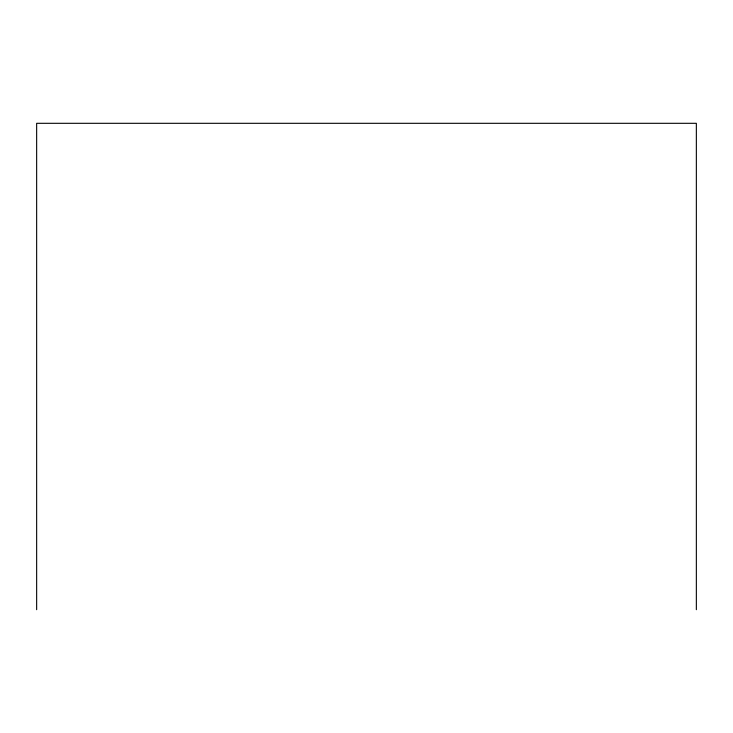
<?xml version="1.0" encoding="UTF-8"?>
<svg xmlns="http://www.w3.org/2000/svg" width="733" height="733" viewBox="0 0 733 733"><rect width="100%" height="100%" fill="white"/><g stroke="black" fill="none" stroke-linecap="round" stroke-linejoin="round"><path stroke-width="1.1" d="M696.35 609.691L696.35 123.309L36.65 123.309L36.65 609.691"/></g></svg>
